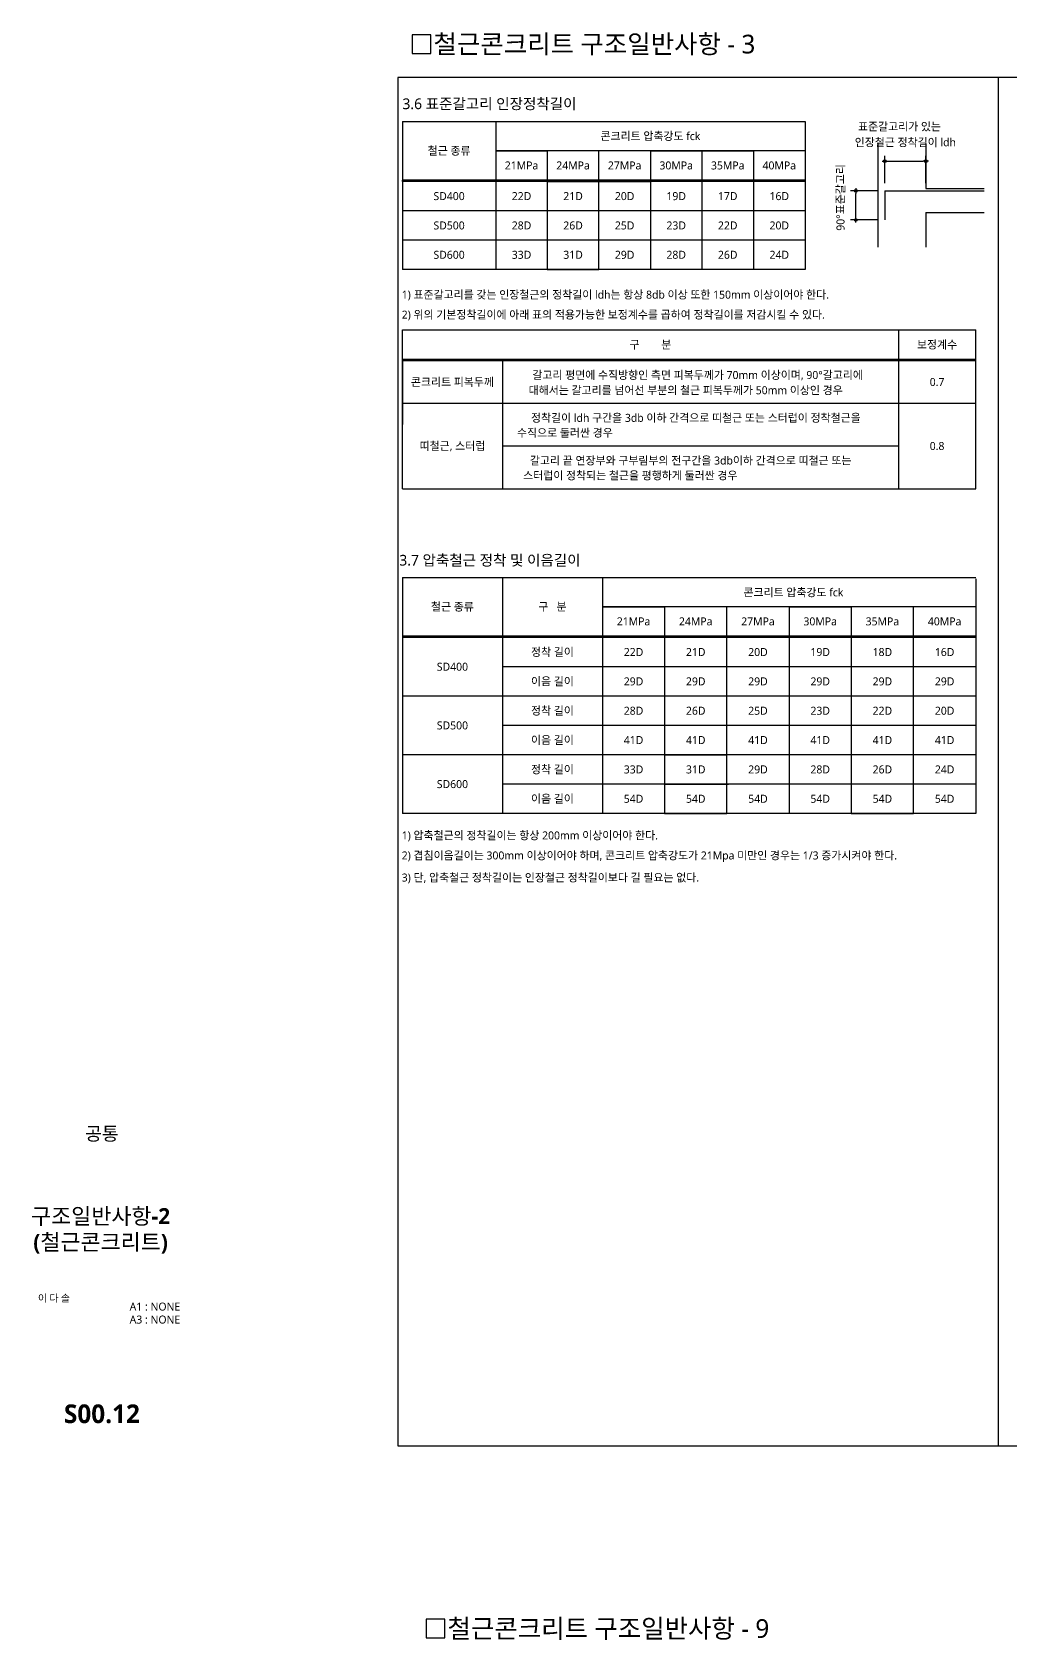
# Model space of a CAD drawing. Header units: millimetres. Extents: x 4573 to 501064, y -176100 to -4304.
# Drawn here: x 159133 to 195837, y -64575 to -4304 of the extents above; entities that cross this region are included whole.
import ezdxf
from ezdxf.enums import TextEntityAlignment as Align

# ---------------------------------------------------------------- set-up
doc = ezdxf.new("R2010")
doc.units = ezdxf.units.MM
doc.header["$LTSCALE"] = 800
doc.linetypes.add('ACAD_ISO02W100', pattern=[15, 12, -3])
doc.layers.get('Defpoints').update_dxf_attribs({"color": 147})
for name, color, linetype in [('BAR', 40, 'Continuous'), ('CHART', 7, 'Continuous'), ('DIM', 7, 'Continuous'), ('ELE4', 4, 'Continuous'), ('SHT', 5, 'Continuous'), ('TEXT', 3, 'Continuous'), ('TEXT5', 7, 'Continuous'), ('TITLE', 7, 'Continuous'), ('W1', 2, 'Continuous')]:
    doc.layers.add(name, color=color, linetype=linetype)
doc.styles.add('XR-SHEET-맑은고딕', font='malgun.ttf')
doc.styles.add('맑은고딕', font='malgun.ttf')
doc.styles.add('맑은고딕B', font='malgunbd.ttf')
doc.styles.add('스타일1', font='malgun.ttf')
doc.dimstyles.new('DIM1', dxfattribs={"dimscale": 10, "dimtxt": 3, "dimasz": 1, "dimexe": 2, "dimexo": 3, "dimgap": 1, "dimtad": 1, "dimdec": 0, "dimzin": 0, "dimdsep": 46, "dimtxsty": 'XR-SHEET-맑은고딕', "dimblk1": 'DIMDOT', "dimblk2": 'DIMDOT', "dimsah": 1, "dimcen": -1, "dimdle": 1.5, "dimclrt": 3, "dimadec": 0, "dimazin": 0, "dimtfac": 1, "dimtdec": 0, "dimtix": 1, "dimtmove": 2, "dimatfit": 3, "dimldrblk": 'DIMDOT', "dimfxl": 1, "dimtvp": 1, "dimtolj": 1, "dimtzin": 0, "dimarcsym": 0})

# ---------------------------------------------------------------- blocks, each defined once
blk = doc.blocks.new('TITLE')
at = {"layer": 'TITLE', "style": '스타일1'}
for tag, height, p in [('동명칭', 6, (776.77, -457.26)), ('SCALE-A1', 3, (797.5, -522)), ('SCALE-A3', 3, (797.5, -527)), ('DATA', 3, (797.5, -540))]:
    blk.add_attdef(tag, text='', height=height, dxfattribs=at).set_placement(p, align=Align.MIDDLE)
for tag, height, p in [('TITLE1', 6, (776.5, -479.4)), ('TITLE4', 6, (776.5, -484.39)), ('TITLE2', 6, (776.5, -489)), ('TITLE5', 6, (776.5, -493.99)), ('TITLE3', 6, (776.5, -498.7)), ('NAME-1', 3, (760.16, -517.5)), ('NAME-2', 3, (760.16, -526.5)), ('A0.00', 7, (776.5, -561))]:
    blk.add_attdef(tag, text='', height=height, dxfattribs=at).set_placement(p, align=Align.MIDDLE_CENTER)
blk = doc.blocks.new('DIMDOT')
at = {"layer": 'DIM'}
blk.add_line((1, 0), (-1, 0), dxfattribs=at)
blk.add_circle((0, 0), 0.5, dxfattribs=at)
blk = doc.blocks.new('*D10')
at = {"layer": 'Defpoints', "color": 0, "transparency": 16777216}
for p in [(190021, -10255), (191149, -10255), (191149, -11345)]:
    blk.add_point(p, dxfattribs=at)
at = {"layer": 'DIM', "color": 0, "lineweight": -2, "transparency": 16777216}
for p, q in [((190849, -10255), (189821, -10255)), ((190021, -11245), (190021, -10355)), ((190849, -11345), (189821, -11345))]:
    blk.add_line(p, q, dxfattribs=at)
at = {"layer": 'DIM', "color": 0, "lineweight": -2, "transparency": 16777216, "xscale": 100, "yscale": 100, "zscale": 100}
for p, rotation in [((190021, -10255), 90), ((190021, -11345), 270)]:
    blk.add_blockref('DIMDOT', p, dxfattribs=dict(at, rotation=rotation))
at = {"layer": 'DIM', "color": 3, "transparency": 16777216, "insert": (189464, -10500), "char_height": 300, "attachment_point": 5, "rotation": 90, "style": 'XR-SHEET-맑은고딕'}
blk.add_mtext('\\A1;90%%d표준갈고리', dxfattribs=at)
blk = doc.blocks.new('*D11')
at = {"layer": 'Defpoints', "color": 0, "transparency": 16777216}
for p in [(192645, -9142), (191115, -10270), (192645, -10270)]:
    blk.add_point(p, dxfattribs=at)
at = {"layer": 'DIM', "color": 0, "lineweight": -2, "transparency": 16777216}
for p, q in [((191115, -9970), (191115, -8942)), ((192645, -9970), (192645, -8942)), ((191215, -9142), (192545, -9142))]:
    blk.add_line(p, q, dxfattribs=at)
at = {"layer": 'DIM', "color": 0, "lineweight": -2, "transparency": 16777216, "xscale": 100, "yscale": 100, "zscale": 100, "rotation": 180}
blk.add_blockref('DIMDOT', (191115, -9142), dxfattribs=at)
at = {"layer": 'DIM', "color": 0, "lineweight": -2, "transparency": 16777216, "xscale": 100, "yscale": 100, "zscale": 100}
blk.add_blockref('DIMDOT', (192645, -9142), dxfattribs=at)
at = {"layer": 'DIM', "color": 3, "transparency": 16777216, "insert": (191880, -8449), "char_height": 300, "attachment_point": 5, "style": 'XR-SHEET-맑은고딕'}
blk.add_mtext('\\A1;인장철근 정착길이 ldh', dxfattribs=at)

msp = doc.modelspace()

# ---------------------------------------------------------------- linework, layer by layer
at = {"layer": 'BAR'}
for q in [(191115.3, -11345.1), (194841.7, -10255.3)]:
    msp.add_line((191115.3, -10255.3), q, dxfattribs=at)
at = {"layer": 'CHART'}
for p, q in [((173019.8, -7650), (173019.8, -13200)), ((173019.8, -7650), (188119.6, -7650)), ((176519.6, -7650), (176519.6, -13200)), ((188119.6, -7650), (188119.6, -13200)), ((188119.6, -8750), (176519.6, -8750)), ((176519.6, -8750), (178452.6, -8750)), ((178452.6, -8750), (178452.6, -13200)), ((180385.6, -13200), (180385.6, -8750)), ((182319.6, -8750), (182319.6, -13200)), ((182319.6, -8750), (184252.6, -8750)), ((184252.6, -8750), (184252.6, -13200)), ((184252.6, -8750), (186185.6, -8750)), ((186185.6, -8750), (186185.6, -13200)), ((188119.6, -8800), (188119.6, -9900)), ((188119.6, -9850), (173019.8, -9850)), ((173019.8, -9900), (173019.8, -9850)), ((173019.8, -9850), (188119.6, -9850)), ((188119.6, -9900), (173019.8, -9900)), ((178452.6, -9900), (182319.6, -9900)), ((188119.6, -9900), (188119.6, -11000)), ((188119.6, -11000), (173019.8, -11000)), ((188119.6, -11000), (188119.6, -12100)), ((188119.6, -11000), (188119.6, -12100)), ((188119.6, -12100), (173019.8, -12100)), ((188119.6, -12100), (188119.6, -13200)), ((188119.6, -13200), (173019.8, -13200)), ((178452.6, -13200), (180385.6, -13200)), ((173019.8, -21418.4), (173019.8, -15468.4)), ((173019.8, -15468.4), (194519.6, -15468.4)), ((191619.6, -15468.4), (191619.6, -19818.4)), ((194519.6, -19818.4), (194519.6, -15468.4)), ((173019.8, -16568.4), (194519.6, -16568.4)), ((173019.8, -16568.4), (173019.8, -16648.4)), ((173019.8, -16568.4), (173019.8, -16618.4)), ((173019.8, -16618.4), (194519.6, -16618.4)), ((173019.8, -16618.4), (173019.8, -17418.4)), ((176769.8, -16568.4), (176769.8, -19818.4)), ((176769.8, -16568.4), (177908, -16568.4)), ((176769.8, -16568.4), (177908, -16568.4)), ((173019.8, -17418.4), (173019.8, -18218.4)), ((191619.6, -17368.4), (191619.6, -21418.4)), ((194519.6, -21418.4), (194519.6, -17368.4)), ((173019.8, -18218.4), (194519.6, -18218.4)), ((173019.8, -18218.4), (173019.8, -19018.4)), ((176769.8, -18168.4), (176769.8, -21418.4)), ((176769.8, -19818.4), (191619.6, -19818.4)), ((173019.8, -21418.4), (194519.6, -21418.4)), ((173019.8, -24743.5), (173019.8, -33593.5)), ((173019.8, -24743.5), (194519.6, -24743.5)), ((176769.8, -24743.5), (176769.8, -33593.5)), ((180519.8, -24743.5), (180519.8, -33593.5)), ((194519.6, -24793.5), (194519.6, -33593.5)), ((194519.6, -25843.5), (180519.8, -25843.5)), ((180519.8, -25843.5), (182852.8, -25843.5)), ((182852.8, -25843.5), (182852.8, -33593.5)), ((187519.8, -25843.5), (182852.8, -25843.5)), ((185185.8, -33593.5), (185185.8, -25843.5)), ((187519.8, -25843.5), (187519.8, -33593.5)), ((187519.8, -25843.5), (189852.8, -25843.5)), ((189852.8, -25843.5), (189852.8, -33593.5)), ((192185.8, -33593.5), (192185.8, -25843.5)), ((194519.6, -26943.5), (173019.8, -26943.5)), ((194519.6, -26993.5), (173019.8, -26993.5)), ((194519.6, -26993.5), (194519.6, -26943.5)), ((194519.6, -28093.5), (176769.8, -28093.5)), ((194519.6, -29193.5), (173019.8, -29193.5)), ((194519.6, -30293.5), (176769.8, -30293.5)), ((194519.6, -31393.5), (173019.8, -31393.5)), ((182852.8, -31393.5), (180436.8, -31393.5)), ((182852.8, -31393.5), (185185.8, -31393.5)), ((194519.6, -32493.5), (176769.8, -32493.5)), ((185185.8, -32493.5), (180519.8, -32493.5)), ((182852.8, -32493.5), (185250.8, -32493.5)), ((194519.6, -33593.5), (173019.8, -33593.5)), ((182852.8, -33593.5), (185185.8, -33593.5)), ((189852.8, -33593.5), (192185.8, -33593.5))]:
    msp.add_line(p, q, dxfattribs=at)
at = {"layer": 'ELE4', "color": 2}
msp.add_line((195374.8, -57300), (195374.8, -6000), dxfattribs=at)
at = {"layer": 'ELE4'}
msp.add_lwpolyline([(172850, -57300), (241624.3, -57300), (241624.3, -6000), (172850, -6000)], close=True, dxfattribs=at)
at = {"layer": 'TEXT'}
for points in [[(174086.2, -4400), (173386.2, -4400), (173386.2, -5100), (174086.2, -5100)], [(174609.5, -63800), (173909.5, -63800), (173909.5, -64500), (174609.5, -64500)]]:
    msp.add_lwpolyline(points, close=True, dxfattribs=at)
at = {"layer": 'W1'}
for p, q in [((190845.3, -8489.1), (190845.3, -12366.5)), ((192645.3, -8489.1), (192645.3, -10165.3)), ((192645.3, -10165.3), (194841.7, -10165.3)), ((192645.3, -11065.3), (192645.3, -12366.5)), ((192645.3, -11065.3), (194841.7, -11065.3))]:
    msp.add_line(p, q, dxfattribs=at)

# ---------------------------------------------------------------- block references
at = {"layer": 'TEXT'}
ref = msp.add_blockref('TITLE', (84100, -59400), dxfattribs=dict(at, xscale=100, yscale=100, zscale=100))
ref.add_attrib('TITLE2', '구조일반사항-2', dxfattribs={"layer": 'SHT', "color": 4, "height": 600, "style": '맑은고딕B'}).set_placement((161700, -48691.4), align=Align.MIDDLE_CENTER)
ref.add_attrib('TITLE3', '(철근콘크리트)', dxfattribs={"layer": 'SHT', "color": 4, "height": 600, "style": '맑은고딕B'}).set_placement((161700, -49661.8), align=Align.MIDDLE_CENTER)
ref.add_attrib('NAME-1', '이 다 솔', dxfattribs={"color": 3, "height": 270, "style": '맑은고딕'}).set_placement((159350, -51766.7), align=Align.MIDDLE_LEFT)
ref.add_attrib('SCALE-A1', 'A1 : NONE', dxfattribs={"layer": 'SHT', "color": 3, "height": 300, "style": '맑은고딕'}).set_placement((163739.1, -52082.8), align=Align.MIDDLE)
ref.add_attrib('SCALE-A3', 'A3 : NONE', dxfattribs={"layer": 'SHT', "color": 3, "height": 300, "style": '맑은고딕'}).set_placement((163739.1, -52569.2), align=Align.MIDDLE)
ref.add_attrib('A0.00', 'S00.12', dxfattribs={"layer": 'SHT', "color": 4, "height": 700, "style": '맑은고딕B'}).set_placement((161750, -56100), align=Align.MIDDLE_CENTER)

# ---------------------------------------------------------------- texts
at = {"layer": 'TEXT', "style": 'XR-SHEET-맑은고딕'}
for s, p in [('철근콘크리트 구조일반사항 - 3', (174186.2, -4750)), ('철근콘크리트 구조일반사항 - 9', (174709.5, -64150))]:
    msp.add_text(s, height=700, dxfattribs=at).set_placement(p, align=Align.MIDDLE_LEFT)
for s, p in [('3.6 표준갈고리 인장정착길이', (173019.8, -7189.7)), ('3.7 압축철근 정착 및 이음길이', (172902, -24300.1))]:
    msp.add_text(s, height=400, dxfattribs=at).set_placement(p)
at = {"layer": 'TEXT', "linetype": 'Continuous', "style": 'XR-SHEET-맑은고딕'}
msp.add_text('표준갈고리가 있는', height=300, dxfattribs=at).set_placement((190103.4, -7993))
at = {"layer": 'TEXT'}
for s, height, style, p in [('콘크리트 압축강도 fck', 300, 'XR-SHEET-맑은고딕', (182319.6, -8200)), ('철근 종류', 300, 'XR-SHEET-맑은고딕', (174769.7, -8750)), ('21MPa', 300, 'XR-SHEET-맑은고딕', (177486.1, -9300)), ('24MPa', 300, 'XR-SHEET-맑은고딕', (179419.1, -9300)), ('27MPa', 300, 'XR-SHEET-맑은고딕', (181352.6, -9300)), ('30MPa', 300, 'XR-SHEET-맑은고딕', (183286.1, -9300)), ('35MPa', 300, 'XR-SHEET-맑은고딕', (185219.1, -9300)), ('40MPa', 300, 'XR-SHEET-맑은고딕', (187152.6, -9300)), ('SD400', 300, 'XR-SHEET-맑은고딕', (174769.7, -10450)), ('22D', 300, 'XR-SHEET-맑은고딕', (177486.1, -10450)), ('21D', 300, 'XR-SHEET-맑은고딕', (179419.1, -10450)), ('20D', 300, 'XR-SHEET-맑은고딕', (181352.6, -10450)), ('19D', 300, 'XR-SHEET-맑은고딕', (183286.1, -10450)), ('17D', 300, 'XR-SHEET-맑은고딕', (185219.1, -10450)), ('16D', 300, 'XR-SHEET-맑은고딕', (187152.6, -10450)), ('SD500', 300, 'XR-SHEET-맑은고딕', (174769.7, -11550)), ('28D', 300, 'XR-SHEET-맑은고딕', (177486.1, -11550)), ('26D', 300, 'XR-SHEET-맑은고딕', (179419.1, -11550)), ('25D', 300, 'XR-SHEET-맑은고딕', (181352.6, -11550)), ('23D', 300, 'XR-SHEET-맑은고딕', (183286.1, -11550)), ('22D', 300, 'XR-SHEET-맑은고딕', (185219.1, -11550)), ('20D', 300, 'XR-SHEET-맑은고딕', (187152.6, -11550)), ('SD600', 300, 'XR-SHEET-맑은고딕', (174769.7, -12650)), ('33D', 300, 'XR-SHEET-맑은고딕', (177486.1, -12650)), ('31D', 300, 'XR-SHEET-맑은고딕', (179419.1, -12650)), ('29D', 300, 'XR-SHEET-맑은고딕', (181352.6, -12650)), ('28D', 300, 'XR-SHEET-맑은고딕', (183286.1, -12650)), ('26D', 300, 'XR-SHEET-맑은고딕', (185219.1, -12650)), ('24D', 300, 'XR-SHEET-맑은고딕', (187152.6, -12650)), ('구        분', 300, 'XR-SHEET-맑은고딕', (182319.7, -16018.4)), ('보정계수', 300, 'XR-SHEET-맑은고딕', (193069.6, -16018.4)), ('콘크리트 피복두께', 300, 'XR-SHEET-맑은고딕', (174894.8, -17418.4)), ('갈고리 평면에 수직방향인 측면 피복두께가 70mm 이상이며, 90%%D갈고리에', 300, 'XR-SHEET-맑은고딕', (184089.9, -17157.9)), ('0.7', 300, 'XR-SHEET-맑은고딕', (193069.6, -17418.4)), ('대해서는 갈고리를 넘어선 부분의 철근 피복두께가 50mm 이상인 경우', 300, 'XR-SHEET-맑은고딕', (183643, -17728.9)), ('정착길이 ldh 구간을 3db 이하 간격으로 띠철근 또는 스터럽이 정착철근을', 300, 'XR-SHEET-맑은고딕', (184023.7, -18763.2)), ('수직으로 둘러싼 경우', 300, 'XR-SHEET-맑은고딕', (179111.9, -19322.6)), ('띠철근, 스터럽', 300, 'XR-SHEET-맑은고딕', (174894.8, -19818.4)), ('0.8', 300, 'XR-SHEET-맑은고딕', (193069.6, -19818.4)), ('갈고리 끝 연장부와 구부림부의 전구간을 3db이하 간격으로 띠철근 또는', 300, 'XR-SHEET-맑은고딕', (183829.4, -20363.2)), ('스터럽이 정착되는 철근을 평행하게 둘러싼 경우', 300, 'XR-SHEET-맑은고딕', (181566, -20922.6)), ('콘크리트 압축강도 fck', 300, 'XR-SHEET-맑은고딕', (187682.5, -25306.3)), ('철근 종류', 300, 'XR-SHEET-맑은고딕', (174894.8, -25843.5)), ('구   분', 300, 'XR-SHEET-맑은고딕', (178644.8, -25843.5)), ('21MPa', 300, 'XR-SHEET-맑은고딕', (181686.3, -26393.5)), ('24MPa', 300, 'XR-SHEET-맑은고딕', (184019.3, -26393.5)), ('27MPa', 300, 'XR-SHEET-맑은고딕', (186352.8, -26393.5)), ('30MPa', 300, 'XR-SHEET-맑은고딕', (188686.3, -26393.5)), ('35MPa', 300, 'XR-SHEET-맑은고딕', (191019.3, -26393.5)), ('40MPa', 300, 'XR-SHEET-맑은고딕', (193352.8, -26393.5)), ('정착 길이', 300, 'XR-SHEET-맑은고딕', (178644.8, -27543.5)), ('22D', 300, 'XR-SHEET-맑은고딕', (181686.3, -27543.5)), ('21D', 300, 'XR-SHEET-맑은고딕', (184019.3, -27543.5)), ('20D', 300, 'XR-SHEET-맑은고딕', (186352.8, -27543.5)), ('19D', 300, 'XR-SHEET-맑은고딕', (188686.3, -27543.5)), ('18D', 300, 'XR-SHEET-맑은고딕', (191019.3, -27543.5)), ('16D', 300, 'XR-SHEET-맑은고딕', (193352.8, -27543.5)), ('SD400', 300, 'XR-SHEET-맑은고딕', (174894.8, -28093.5)), ('이음 길이', 300, 'XR-SHEET-맑은고딕', (178644.8, -28643.5)), ('29D', 300, 'XR-SHEET-맑은고딕', (181686.3, -28643.5)), ('29D', 300, 'XR-SHEET-맑은고딕', (184019.3, -28643.5)), ('29D', 300, 'XR-SHEET-맑은고딕', (186352.8, -28643.5)), ('29D', 300, 'XR-SHEET-맑은고딕', (188686.3, -28643.5)), ('29D', 300, 'XR-SHEET-맑은고딕', (191019.3, -28643.5)), ('29D', 300, 'XR-SHEET-맑은고딕', (193352.8, -28643.5)), ('정착 길이', 300, 'XR-SHEET-맑은고딕', (178644.8, -29743.5)), ('28D', 300, 'XR-SHEET-맑은고딕', (181686.3, -29743.5)), ('26D', 300, 'XR-SHEET-맑은고딕', (184019.3, -29743.5)), ('25D', 300, 'XR-SHEET-맑은고딕', (186352.8, -29743.5)), ('23D', 300, 'XR-SHEET-맑은고딕', (188686.3, -29743.5)), ('22D', 300, 'XR-SHEET-맑은고딕', (191019.3, -29743.5)), ('20D', 300, 'XR-SHEET-맑은고딕', (193352.8, -29743.5)), ('SD500', 300, 'XR-SHEET-맑은고딕', (174894.8, -30293.5)), ('이음 길이', 300, 'XR-SHEET-맑은고딕', (178644.8, -30843.5)), ('41D', 300, 'XR-SHEET-맑은고딕', (181686.3, -30843.5)), ('41D', 300, 'XR-SHEET-맑은고딕', (184019.3, -30843.5)), ('41D', 300, 'XR-SHEET-맑은고딕', (186352.8, -30843.5)), ('41D', 300, 'XR-SHEET-맑은고딕', (188686.3, -30843.5)), ('41D', 300, 'XR-SHEET-맑은고딕', (191019.3, -30843.5)), ('41D', 300, 'XR-SHEET-맑은고딕', (193352.8, -30843.5)), ('정착 길이', 300, 'XR-SHEET-맑은고딕', (178644.8, -31943.5)), ('33D', 300, 'XR-SHEET-맑은고딕', (181686.3, -31943.5)), ('31D', 300, 'XR-SHEET-맑은고딕', (184019.3, -31943.5)), ('29D', 300, 'XR-SHEET-맑은고딕', (186352.8, -31943.5)), ('28D', 300, 'XR-SHEET-맑은고딕', (188686.3, -31943.5)), ('26D', 300, 'XR-SHEET-맑은고딕', (191019.3, -31943.5)), ('24D', 300, 'XR-SHEET-맑은고딕', (193352.8, -31943.5)), ('SD600', 300, 'XR-SHEET-맑은고딕', (174894.8, -32493.5)), ('이음 길이', 300, 'XR-SHEET-맑은고딕', (178644.8, -33043.5)), ('54D', 300, 'XR-SHEET-맑은고딕', (181686.3, -33043.5)), ('54D', 300, 'XR-SHEET-맑은고딕', (184019.3, -33043.5)), ('54D', 300, 'XR-SHEET-맑은고딕', (186352.8, -33043.5)), ('54D', 300, 'XR-SHEET-맑은고딕', (188686.3, -33043.5)), ('54D', 300, 'XR-SHEET-맑은고딕', (191019.3, -33043.5)), ('54D', 300, 'XR-SHEET-맑은고딕', (193352.8, -33043.5)), ('공통', 500, '맑은고딕B', (161749.2, -45600))]:
    msp.add_text(s, height=height, dxfattribs=dict(at, style=style)).set_placement(p, align=Align.MIDDLE_CENTER)
at = {"layer": 'TEXT5', "color": 7, "linetype": 'ACAD_ISO02W100', "style": 'XR-SHEET-맑은고딕'}
for s, p in [('1) 표준갈고리를 갖는 인장철근의 정착길이 ldh는 항상 8db 이상 또한 150mm 이상이어야 한다.', (172992.6, -14294.5)), ('2) 위의 기본정착길이에 아래 표의 적용가능한 보정계수를 곱하여 정착길이를 저감시킬 수 있다.', (172992.6, -15045.2)), ('1) 압축철근의 정착길이는 항상 200mm 이상이어야 한다.', (172992.6, -34567.8)), ('2) 겹침이음길이는 300mm 이상이어야 하며, 콘크리트 압축강도가 21Mpa 미만인 경우는 1/3 증가시켜야 한다.', (172992.6, -35318.5)), ('3) 단, 압축철근 정착길이는 인장철근 정착길이보다 길 필요는 없다.', (172992.6, -36147.5))]:
    msp.add_text(s, height=300, dxfattribs=at).set_placement(p)

# ---------------------------------------------------------------- dimensions: what is measured, and where the dimension line sits
at = {"layer": 'DIM'}
dim = msp.add_linear_dim(base=(192645.3, -9142.2), p1=(191115.3, -10270.2), p2=(192645.3, -10270.2), text='인장철근 정착길이 ldh', dimstyle='DIM1', override={"dimscale": 100}, dxfattribs=at)
dim.commit()
dim.dimension.update_dxf_attribs({"geometry": '*D11', "text_midpoint": (191880.3, -8449.4), "dimtype": 160})
dim = msp.add_linear_dim(base=(190021.3, -10255.3), p1=(191149.3, -11345.1), p2=(191149.3, -10255.3), angle=90, text='90%%d표준갈고리', dimstyle='DIM1', override={"dimscale": 100}, dxfattribs=at)
dim.commit()
dim.dimension.update_dxf_attribs({"geometry": '*D10', "text_midpoint": (189463.7, -10500.2), "dimtype": 160})

doc.saveas('drawing.dxf')
